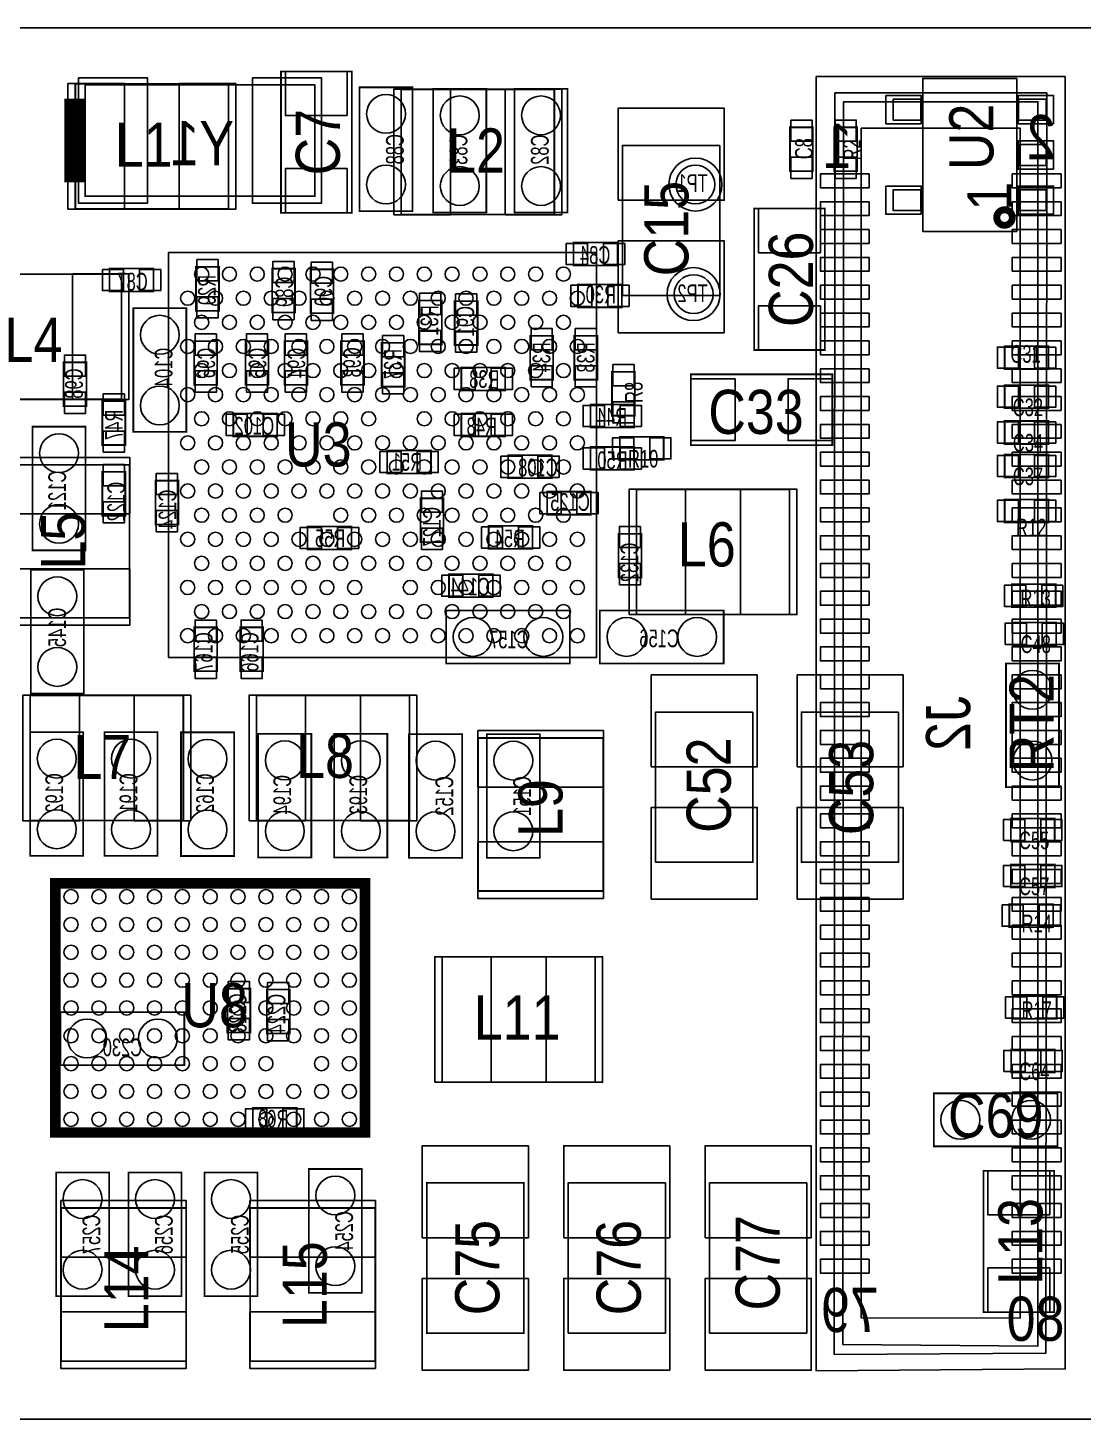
# Model space of a CAD drawing. Extents: x -1181 to 984, y -394 to 394.
# Drawn here: x -877 to -280, y -394 to 394 of the extents above; entities that cross this region are included whole.
import ezdxf
from ezdxf.enums import TextEntityAlignment as Align

# ---------------------------------------------------------------- set-up
doc = ezdxf.new("R2010")
doc.units = 0
for name, color, linetype in [('BG_OUTLINE', 1, 'CONTINUOUS'), ('PG_ASSEMBLY_BOTTOM', 2, 'CONTINUOUS'), ('PG_ASSEMBLY_TOP', 3, 'CONTINUOUS'), ('PIN_BOTTOM', 5, 'CONTINUOUS'), ('PIN_TOP', 4, 'CONTINUOUS'), ('RD_ASSEMBLY_BOTTOM', 6, 'CONTINUOUS'), ('RD_ASSEMBLY_TOP', 7, 'CONTINUOUS')]:
    doc.layers.add(name, color=color, linetype=linetype)

msp = doc.modelspace()

# ---------------------------------------------------------------- linework, layer by layer
at = {"layer": 'BG_OUTLINE'}
msp.add_lwpolyline([(984.25, -393.7), (984.25, 393.7), (-1181.1, 393.7), (-1181.1, -393.7)], close=True, dxfattribs=at)
at = {"layer": 'PG_ASSEMBLY_BOTTOM'}
for points in [[(-289.73, 366.14), (-289.8, -365.27), (-430.7, -366.27), (-430.67, 366.14)], [(-844.28, 361.42), (-714.28, 361.42), (-714.28, 298.42), (-844.28, 298.42)], [(-420.2, 356.85), (-420.4, -357.17), (-300.8, -356.37), (-300.2, 356.85)], [(-405.2, 336.85), (-405.2, -336.37), (-315.3, -336.57), (-315.2, 336.85)]]:
    msp.add_lwpolyline(points, close=True, dxfattribs=at)
at = {"layer": 'PG_ASSEMBLY_BOTTOM', "const_width": 11.8}
msp.add_lwpolyline([(-850.18, 306.32), (-850.18, 353.52)], dxfattribs=at)
at = {"layer": 'PG_ASSEMBLY_BOTTOM', "const_width": 1}
for points in [[(-659, 290), (-659, 360), (-689, 360), (-689, 290)], [(-647.3, 359.14), (-647.3, 289.14), (-617.3, 289.14), (-617.3, 359.14)], [(-601.3, 359.14), (-601.3, 289.14), (-571.3, 289.14), (-571.3, 359.14)], [(-567.91, 259.2), (-543.11, 259.2), (-543.11, 272.2), (-567.91, 272.2)], [(-830.4, 244.5), (-805.6, 244.5), (-805.6, 257.5), (-830.4, 257.5)], [(-768.5, 233.6), (-768.5, 258.4), (-781.5, 258.4), (-781.5, 233.6)], [(-738.5, 257.4), (-738.5, 232.6), (-725.5, 232.6), (-725.5, 257.4)], [(-716.8, 257.03), (-716.8, 232.23), (-703.8, 232.23), (-703.8, 257.03)], [(-540.6, 248.5), (-565.4, 248.5), (-565.4, 235.5), (-540.6, 235.5)], [(-655.5, 239.4), (-655.5, 214.6), (-642.5, 214.6), (-642.5, 239.4)], [(-635.2, 238.99), (-635.2, 214.19), (-622.2, 214.19), (-622.2, 238.99)], [(-817, 235), (-817, 165), (-787, 165), (-787, 235)], [(-769.5, 191.6), (-769.5, 216.4), (-782.5, 216.4), (-782.5, 191.6)], [(-740.5, 191.6), (-740.5, 216.4), (-753.5, 216.4), (-753.5, 191.6)], [(-718.5, 191.6), (-718.5, 216.4), (-731.5, 216.4), (-731.5, 191.6)], [(-699.5, 216.4), (-699.5, 191.6), (-686.5, 191.6), (-686.5, 216.4)], [(-676.5, 215.4), (-676.5, 190.6), (-663.5, 190.6), (-663.5, 215.4)], [(-579.5, 194.6), (-579.5, 219.4), (-592.5, 219.4), (-592.5, 194.6)], [(-554.5, 194.6), (-554.5, 219.4), (-567.5, 219.4), (-567.5, 194.6)], [(-843.5, 179.6), (-843.5, 204.4), (-856.5, 204.4), (-856.5, 179.6)], [(-631.4, 188.5), (-606.6, 188.5), (-606.6, 201.5), (-631.4, 201.5)], [(-821.5, 157.6), (-821.5, 182.4), (-834.5, 182.4), (-834.5, 157.6)], [(-760.4, 162.5), (-735.6, 162.5), (-735.6, 175.5), (-760.4, 175.5)], [(-631.4, 162.5), (-606.6, 162.5), (-606.6, 175.5), (-631.4, 175.5)], [(-533.6, 180.5), (-558.4, 180.5), (-558.4, 167.5), (-533.6, 167.5)], [(-874, 168), (-874, 98), (-844, 98), (-844, 168)], [(-673.4, 141.5), (-648.6, 141.5), (-648.6, 154.5), (-673.4, 154.5)], [(-604.97, 138.8), (-580.17, 138.8), (-580.17, 151.8), (-604.97, 151.8)], [(-533.6, 156.5), (-558.4, 156.5), (-558.4, 143.5), (-533.6, 143.5)], [(-821.5, 117.6), (-821.5, 142.4), (-834.5, 142.4), (-834.5, 117.6)], [(-804.5, 137.4), (-804.5, 112.6), (-791.5, 112.6), (-791.5, 137.4)], [(-641.5, 102.6), (-641.5, 127.4), (-654.5, 127.4), (-654.5, 102.6)], [(-558.09, 131.2), (-582.89, 131.2), (-582.89, 118.2), (-558.09, 118.2)], [(-693.6, 111.5), (-718.4, 111.5), (-718.4, 98.5), (-693.6, 98.5)], [(-615.95, 98.8), (-591.15, 98.8), (-591.15, 111.8), (-615.95, 111.8)], [(-542.5, 107.4), (-542.5, 82.6), (-529.5, 82.6), (-529.5, 107.4)], [(-845, 17), (-845, 87), (-875, 87), (-875, 17)], [(-638.4, 71.5), (-613.6, 71.5), (-613.6, 84.5), (-638.4, 84.5)], [(-640, 34), (-570, 34), (-570, 64), (-640, 64)], [(-553, 34), (-483, 34), (-483, 64), (-553, 64)], [(-782.5, 54.4), (-782.5, 29.6), (-769.5, 29.6), (-769.5, 54.4)], [(-756.5, 54.4), (-756.5, 29.6), (-743.5, 29.6), (-743.5, 54.4)], [(-875.3, -4.86), (-875.3, -74.86), (-845.3, -74.86), (-845.3, -4.86)], [(-833.3, -4.86), (-833.3, -74.86), (-803.3, -74.86), (-803.3, -4.86)], [(-790, -5), (-790, -75), (-760, -75), (-760, -5)], [(-746.3, -5.86), (-746.3, -75.86), (-716.3, -75.86), (-716.3, -5.86)], [(-703.3, -5.86), (-703.3, -75.86), (-673.3, -75.86), (-673.3, -5.86)], [(-631, -76), (-631, -6), (-661, -6), (-661, -76)], [(-587, -76), (-587, -6), (-617, -6), (-617, -76)], [(-750.8, -174.87), (-750.8, -150.07), (-763.8, -150.07), (-763.8, -174.87)], [(-741.5, -150.6), (-741.5, -175.4), (-728.5, -175.4), (-728.5, -150.6)], [(-858.14, -193.3), (-788.14, -193.3), (-788.14, -163.3), (-858.14, -163.3)], [(-724.6, -217.5), (-749.4, -217.5), (-749.4, -230.5), (-724.6, -230.5)], [(-687.7, -322.14), (-687.7, -252.14), (-717.7, -252.14), (-717.7, -322.14)], [(-830.7, -324.14), (-830.7, -254.14), (-860.7, -254.14), (-860.7, -324.14)], [(-789.7, -324.14), (-789.7, -254.14), (-819.7, -254.14), (-819.7, -324.14)], [(-746.7, -324.14), (-746.7, -254.14), (-776.7, -254.14), (-776.7, -324.14)]]:
    msp.add_lwpolyline(points, close=True, dxfattribs=at)
at = {"layer": 'PG_ASSEMBLY_BOTTOM'}
msp.add_lwpolyline([(-415.2, 351.85), (-415.5, -351.47), (-305.3, -352.47), (-305.2, 351.85), (-415.2, 351.85), (-415.2, 346.85)], dxfattribs=at)
for points in [[(-484, 305, 1), (-514, 305, 1)], [(-485, 243, 1), (-515, 243, 1)]]:
    msp.add_lwpolyline(points, format="xyb", close=True, dxfattribs=at)
at = {"layer": 'PG_ASSEMBLY_TOP'}
for points, const_width in [([(-849.8, 291.17), (-763.18, 291.17), (-763.18, 362.03), (-849.8, 362.03)], 1), ([(-693.42, 369.02), (-693.42, 289.02), (-733.42, 289.02), (-733.42, 369.02)], 1), ([(-665.44, 288.03), (-578.82, 288.03), (-578.82, 358.89), (-665.44, 358.89)], 1), ([(-432.5, 337.4), (-432.5, 312.6), (-445.5, 312.6), (-445.5, 337.4)], 1), ([(-407.5, 337.4), (-407.5, 312.6), (-420.5, 312.6), (-420.5, 337.4)], 1), ([(-425.78, 291.4), (-425.78, 211.4), (-465.78, 211.4), (-465.78, 291.4)], 1), ([(-823.68, 254.33), (-910.3, 254.33), (-910.3, 183.47), (-823.68, 183.47)], 1), ([(-299.21, 200.5), (-324.01, 200.5), (-324.01, 213.5), (-299.21, 213.5)], 1), ([(-546.2, 174.21), (-546.2, 199.01), (-533.2, 199.01), (-533.2, 174.21)], 1), ([(-501.52, 197.58), (-421.52, 197.58), (-421.52, 157.58), (-501.52, 157.58)], 1), ([(-299.21, 178.5), (-324.01, 178.5), (-324.01, 191.5), (-299.21, 191.5)], 1), ([(-324.01, 171.2), (-299.21, 171.2), (-299.21, 158.2), (-324.01, 158.2)], 1), ([(-541.75, 162.2), (-516.95, 162.2), (-516.95, 149.2), (-541.75, 149.2)], 1), ([(-324.01, 152.2), (-299.21, 152.2), (-299.21, 139.2), (-324.01, 139.2)], 1), ([(-819.11, 59.8), (-819.11, 146.42), (-889.97, 146.42), (-889.97, 59.8)], 1), ([(-532.36, 61.67), (-445.74, 61.67), (-445.74, 132.53), (-532.36, 132.53)], 1), ([(-299.21, 113.8), (-324.01, 113.8), (-324.01, 126.8), (-299.21, 126.8)], 1), ([(-295.19, 65.8), (-319.99, 65.8), (-319.99, 78.8), (-295.19, 78.8)], 1), ([(-319.65, 57.2), (-294.85, 57.2), (-294.85, 44.2), (-319.65, 44.2)], 1), ([(-323.3, -35.98), (-323.3, 34.02), (-293.3, 34.02), (-293.3, -35.98)], 1), ([(-788.69, 15.93), (-875.31, 15.93), (-875.31, -54.93), (-788.69, -54.93)], 1), ([(-747.31, -54.93), (-660.69, -54.93), (-660.69, 15.93), (-747.31, 15.93)], 1), ([(-551.07, -94.81), (-551.07, -8.19), (-621.93, -8.19), (-621.93, -94.81)], 1), ([(-320.53, -53.8), (-295.73, -53.8), (-295.73, -66.8), (-320.53, -66.8)], 1), ([(-320.51, -79.8), (-295.71, -79.8), (-295.71, -92.8), (-320.51, -92.8)], 1), ([(-685.9, -90.53), (-861.1, -90.53), (-861.1, -231.47), (-685.9, -231.47)], 6), ([(-296.57, -115.2), (-321.37, -115.2), (-321.37, -102.2), (-296.57, -102.2)], 1), ([(-642.31, -202.93), (-555.69, -202.93), (-555.69, -132.07), (-642.31, -132.07)], 1), ([(-294.59, -167.2), (-319.39, -167.2), (-319.39, -154.2), (-294.59, -154.2)], 1), ([(-320.4, -184.5), (-295.6, -184.5), (-295.6, -197.5), (-320.4, -197.5)], 1), ([(-294.1, -239.3), (-364.1, -239.3), (-364.1, -209.3), (-294.1, -209.3)], 1), ([(-651, -345), (-651, -260), (-596, -260), (-596, -345)], 1), ([(-296, -253.1), (-296, -333.1), (-336, -333.1), (-336, -253.1)], 1), ([(-857.93, -274.19), (-857.93, -360.81), (-787.07, -360.81), (-787.07, -274.19)], 1), ([(-750.93, -274.19), (-750.93, -360.81), (-680.07, -360.81), (-680.07, -274.19)], 1)]:
    msp.add_lwpolyline(points, close=True, dxfattribs=dict(at, const_width=const_width))
for points in [[(-317.2, 278.48), (-370.4, 278.48), (-370.4, 365.08), (-317.2, 365.08)], [(-371.4, 341.48), (-387.1, 341.48), (-387.1, 353.28), (-371.4, 353.28)], [(-300.5, 341.48), (-316.2, 341.48), (-316.2, 353.28), (-300.5, 353.28)], [(-485.22, 327.14), (-485.22, 242.14), (-540.22, 242.14), (-540.22, 327.14)], [(-300.5, 315.88), (-316.2, 315.88), (-316.2, 327.68), (-300.5, 327.68)], [(-371.4, 290.28), (-387.1, 290.28), (-387.1, 302.08), (-371.4, 302.08)], [(-300.5, 290.28), (-316.2, 290.28), (-316.2, 302.08), (-300.5, 302.08)], [(-797.06, 37.43), (-554.94, 37.43), (-554.94, 266.57), (-797.06, 266.57)], [(-466.5, 6.5), (-466.5, -78.5), (-521.5, -78.5), (-521.5, 6.5)], [(-384, 6.5), (-384, -78.5), (-439, -78.5), (-439, 6.5)], [(-571, -345), (-571, -260), (-516, -260), (-516, -345)], [(-436, -260), (-436, -345), (-491, -345), (-491, -260)]]:
    msp.add_lwpolyline(points, close=True, dxfattribs=at)
at = {"layer": 'PG_ASSEMBLY_TOP', "const_width": 3.9}
msp.add_lwpolyline([(-319.71, 286.35, 1), (-328.519921, 286.343858, 1)], format="xyb", close=True, dxfattribs=at)
at = {"layer": 'PIN_BOTTOM'}
for points in [[(-847.98, 365.42), (-847.98, 294.42), (-808.98, 294.42), (-808.98, 365.42)], [(-749.58, 365.42), (-749.58, 294.42), (-710.58, 294.42), (-710.58, 365.42)], [(-400.7, 311.025), (-428.26, 311.025), (-428.26, 303.155), (-400.7, 303.155)], [(-292.14, 311.025), (-319.7, 311.025), (-319.7, 303.155), (-292.14, 303.155)], [(-400.7, 295.275), (-428.26, 295.275), (-428.26, 287.405), (-400.7, 287.405)], [(-292.14, 295.275), (-319.7, 295.275), (-319.7, 287.405), (-292.14, 287.405)], [(-400.7, 279.525), (-428.26, 279.525), (-428.26, 271.655), (-400.7, 271.655)], [(-292.14, 279.525), (-319.7, 279.525), (-319.7, 271.655), (-292.14, 271.655)], [(-572.02, 271.7), (-572.02, 259.7), (-560.02, 259.7), (-560.02, 271.7)], [(-551, 271.7), (-551, 259.7), (-539, 259.7), (-539, 271.7)], [(-781, 250.51), (-769, 250.51), (-769, 262.51), (-781, 262.51)], [(-726, 261.51), (-738, 261.51), (-738, 249.51), (-726, 249.51)], [(-704.3, 261.14), (-716.3, 261.14), (-716.3, 249.14), (-704.3, 249.14)], [(-400.7, 263.775), (-428.26, 263.775), (-428.26, 255.905), (-400.7, 255.905)], [(-292.14, 263.775), (-319.7, 263.775), (-319.7, 255.905), (-292.14, 255.905)], [(-834.51, 257), (-834.51, 245), (-822.51, 245), (-822.51, 257)], [(-813.49, 257), (-813.49, 245), (-801.49, 245), (-801.49, 257)], [(-557.51, 236), (-557.51, 248), (-569.51, 248), (-569.51, 236)], [(-536.49, 236), (-536.49, 248), (-548.49, 248), (-548.49, 236)], [(-400.7, 248.025), (-428.26, 248.025), (-428.26, 240.155), (-400.7, 240.155)], [(-292.14, 248.025), (-319.7, 248.025), (-319.7, 240.155), (-292.14, 240.155)], [(-781, 229.49), (-769, 229.49), (-769, 241.49), (-781, 241.49)], [(-726, 240.49), (-738, 240.49), (-738, 228.49), (-726, 228.49)], [(-704.3, 240.12), (-716.3, 240.12), (-716.3, 228.12), (-704.3, 228.12)], [(-643, 243.51), (-655, 243.51), (-655, 231.51), (-643, 231.51)], [(-622.7, 243.1), (-634.7, 243.1), (-634.7, 231.1), (-622.7, 231.1)], [(-400.7, 232.285), (-428.26, 232.285), (-428.26, 224.415), (-400.7, 224.415)], [(-292.14, 232.285), (-319.7, 232.285), (-319.7, 224.415), (-292.14, 224.415)], [(-782, 208.51), (-770, 208.51), (-770, 220.51), (-782, 220.51)], [(-753, 208.51), (-741, 208.51), (-741, 220.51), (-753, 220.51)], [(-731, 208.51), (-719, 208.51), (-719, 220.51), (-731, 220.51)], [(-687, 220.51), (-699, 220.51), (-699, 208.51), (-687, 208.51)], [(-643, 222.49), (-655, 222.49), (-655, 210.49), (-643, 210.49)], [(-622.7, 222.08), (-634.7, 222.08), (-634.7, 210.08), (-622.7, 210.08)], [(-592, 211.51), (-580, 211.51), (-580, 223.51), (-592, 223.51)], [(-567, 211.51), (-555, 211.51), (-555, 223.51), (-567, 223.51)], [(-664, 219.51), (-676, 219.51), (-676, 207.51), (-664, 207.51)], [(-400.7, 216.535), (-428.26, 216.535), (-428.26, 208.665), (-400.7, 208.665)], [(-292.14, 216.535), (-319.7, 216.535), (-319.7, 208.665), (-292.14, 208.665)], [(-856, 196.51), (-844, 196.51), (-844, 208.51), (-856, 208.51)], [(-782, 187.49), (-770, 187.49), (-770, 199.49), (-782, 199.49)], [(-753, 187.49), (-741, 187.49), (-741, 199.49), (-753, 199.49)], [(-731, 187.49), (-719, 187.49), (-719, 199.49), (-731, 199.49)], [(-687, 199.49), (-699, 199.49), (-699, 187.49), (-687, 187.49)], [(-664, 198.49), (-676, 198.49), (-676, 186.49), (-664, 186.49)], [(-635.51, 201), (-635.51, 189), (-623.51, 189), (-623.51, 201)], [(-614.49, 201), (-614.49, 189), (-602.49, 189), (-602.49, 201)], [(-592, 190.49), (-580, 190.49), (-580, 202.49), (-592, 202.49)], [(-567, 190.49), (-555, 190.49), (-555, 202.49), (-567, 202.49)], [(-400.7, 200.785), (-428.26, 200.785), (-428.26, 192.915), (-400.7, 192.915)], [(-292.14, 200.785), (-319.7, 200.785), (-319.7, 192.915), (-292.14, 192.915)], [(-856, 175.49), (-844, 175.49), (-844, 187.49), (-856, 187.49)], [(-834, 174.51), (-822, 174.51), (-822, 186.51), (-834, 186.51)], [(-400.7, 185.035), (-428.26, 185.035), (-428.26, 177.165), (-400.7, 177.165)], [(-292.14, 185.035), (-319.7, 185.035), (-319.7, 177.165), (-292.14, 177.165)], [(-764.51, 175), (-764.51, 163), (-752.51, 163), (-752.51, 175)], [(-743.49, 175), (-743.49, 163), (-731.49, 163), (-731.49, 175)], [(-635.51, 175), (-635.51, 163), (-623.51, 163), (-623.51, 175)], [(-614.49, 175), (-614.49, 163), (-602.49, 163), (-602.49, 175)], [(-550.51, 168), (-550.51, 180), (-562.51, 180), (-562.51, 168)], [(-529.49, 168), (-529.49, 180), (-541.49, 180), (-541.49, 168)], [(-834, 153.49), (-822, 153.49), (-822, 165.49), (-834, 165.49)], [(-400.7, 169.285), (-428.26, 169.285), (-428.26, 161.415), (-400.7, 161.415)], [(-292.14, 169.285), (-319.7, 169.285), (-319.7, 161.415), (-292.14, 161.415)], [(-677.51, 154), (-677.51, 142), (-665.51, 142), (-665.51, 154)], [(-656.49, 154), (-656.49, 142), (-644.49, 142), (-644.49, 154)], [(-609.08, 151.3), (-609.08, 139.3), (-597.08, 139.3), (-597.08, 151.3)], [(-588.06, 151.3), (-588.06, 139.3), (-576.06, 139.3), (-576.06, 151.3)], [(-550.51, 144), (-550.51, 156), (-562.51, 156), (-562.51, 144)], [(-529.49, 144), (-529.49, 156), (-541.49, 156), (-541.49, 144)], [(-400.7, 153.545), (-428.26, 153.545), (-428.26, 145.675), (-400.7, 145.675)], [(-292.14, 153.545), (-319.7, 153.545), (-319.7, 145.675), (-292.14, 145.675)], [(-834, 134.51), (-822, 134.51), (-822, 146.51), (-834, 146.51)], [(-792, 141.51), (-804, 141.51), (-804, 129.51), (-792, 129.51)], [(-400.7, 137.795), (-428.26, 137.795), (-428.26, 129.925), (-400.7, 129.925)], [(-292.14, 137.795), (-319.7, 137.795), (-319.7, 129.925), (-292.14, 129.925)], [(-654, 119.51), (-642, 119.51), (-642, 131.51), (-654, 131.51)], [(-575, 118.7), (-575, 130.7), (-587, 130.7), (-587, 118.7)], [(-553.98, 118.7), (-553.98, 130.7), (-565.98, 130.7), (-565.98, 118.7)], [(-834, 113.49), (-822, 113.49), (-822, 125.49), (-834, 125.49)], [(-792, 120.49), (-804, 120.49), (-804, 108.49), (-792, 108.49)], [(-400.7, 122.045), (-428.26, 122.045), (-428.26, 114.175), (-400.7, 114.175)], [(-292.14, 122.045), (-319.7, 122.045), (-319.7, 114.175), (-292.14, 114.175)], [(-710.51, 99), (-710.51, 111), (-722.51, 111), (-722.51, 99)], [(-689.49, 99), (-689.49, 111), (-701.49, 111), (-701.49, 99)], [(-654, 98.49), (-642, 98.49), (-642, 110.49), (-654, 110.49)], [(-620.06, 111.3), (-620.06, 99.3), (-608.06, 99.3), (-608.06, 111.3)], [(-599.04, 111.3), (-599.04, 99.3), (-587.04, 99.3), (-587.04, 111.3)], [(-530, 111.51), (-542, 111.51), (-542, 99.51), (-530, 99.51)], [(-400.7, 106.295), (-428.26, 106.295), (-428.26, 98.425), (-400.7, 98.425)], [(-292.14, 106.295), (-319.7, 106.295), (-319.7, 98.425), (-292.14, 98.425)], [(-530, 90.49), (-542, 90.49), (-542, 78.49), (-530, 78.49)], [(-400.7, 90.545), (-428.26, 90.545), (-428.26, 82.675), (-400.7, 82.675)], [(-292.14, 90.545), (-319.7, 90.545), (-319.7, 82.675), (-292.14, 82.675)], [(-642.51, 84), (-642.51, 72), (-630.51, 72), (-630.51, 84)], [(-621.49, 84), (-621.49, 72), (-609.49, 72), (-609.49, 84)], [(-400.7, 74.805), (-428.26, 74.805), (-428.26, 66.935), (-400.7, 66.935)], [(-292.14, 74.805), (-319.7, 74.805), (-319.7, 66.935), (-292.14, 66.935)], [(-770, 58.51), (-782, 58.51), (-782, 46.51), (-770, 46.51)], [(-744, 58.51), (-756, 58.51), (-756, 46.51), (-744, 46.51)], [(-400.7, 59.055), (-428.26, 59.055), (-428.26, 51.185), (-400.7, 51.185)], [(-292.14, 59.055), (-319.7, 59.055), (-319.7, 51.185), (-292.14, 51.185)], [(-400.7, 43.305), (-428.26, 43.305), (-428.26, 35.435), (-400.7, 35.435)], [(-292.14, 43.305), (-319.7, 43.305), (-319.7, 35.435), (-292.14, 35.435)], [(-770, 37.49), (-782, 37.49), (-782, 25.49), (-770, 25.49)], [(-744, 37.49), (-756, 37.49), (-756, 25.49), (-744, 25.49)], [(-400.7, 27.555), (-428.26, 27.555), (-428.26, 19.685), (-400.7, 19.685)], [(-292.14, 27.555), (-319.7, 27.555), (-319.7, 19.685), (-292.14, 19.685)], [(-400.7, 11.805), (-428.26, 11.805), (-428.26, 3.935), (-400.7, 3.935)], [(-292.14, 11.805), (-319.7, 11.805), (-319.7, 3.935), (-292.14, 3.935)], [(-400.7, -3.935), (-428.26, -3.935), (-428.26, -11.805), (-400.7, -11.805)], [(-292.14, -3.935), (-319.7, -3.935), (-319.7, -11.805), (-292.14, -11.805)], [(-400.7, -19.685), (-428.26, -19.685), (-428.26, -27.555), (-400.7, -27.555)], [(-292.14, -19.685), (-319.7, -19.685), (-319.7, -27.555), (-292.14, -27.555)], [(-400.7, -35.435), (-428.26, -35.435), (-428.26, -43.305), (-400.7, -43.305)], [(-292.14, -35.435), (-319.7, -35.435), (-319.7, -43.305), (-292.14, -43.305)], [(-400.7, -51.185), (-428.26, -51.185), (-428.26, -59.055), (-400.7, -59.055)], [(-292.14, -51.185), (-319.7, -51.185), (-319.7, -59.055), (-292.14, -59.055)], [(-400.7, -66.935), (-428.26, -66.935), (-428.26, -74.805), (-400.7, -74.805)], [(-292.14, -66.935), (-319.7, -66.935), (-319.7, -74.805), (-292.14, -74.805)], [(-400.7, -82.675), (-428.26, -82.675), (-428.26, -90.545), (-400.7, -90.545)], [(-292.14, -82.675), (-319.7, -82.675), (-319.7, -90.545), (-292.14, -90.545)], [(-400.7, -98.425), (-428.26, -98.425), (-428.26, -106.295), (-400.7, -106.295)], [(-292.14, -98.425), (-319.7, -98.425), (-319.7, -106.295), (-292.14, -106.295)], [(-400.7, -114.175), (-428.26, -114.175), (-428.26, -122.045), (-400.7, -122.045)], [(-292.14, -114.175), (-319.7, -114.175), (-319.7, -122.045), (-292.14, -122.045)], [(-400.7, -129.925), (-428.26, -129.925), (-428.26, -137.795), (-400.7, -137.795)], [(-292.14, -129.925), (-319.7, -129.925), (-319.7, -137.795), (-292.14, -137.795)], [(-763.3, -157.96), (-751.3, -157.96), (-751.3, -145.96), (-763.3, -145.96)], [(-729, -146.49), (-741, -146.49), (-741, -158.49), (-729, -158.49)], [(-400.7, -145.675), (-428.26, -145.675), (-428.26, -153.545), (-400.7, -153.545)], [(-292.14, -145.675), (-319.7, -145.675), (-319.7, -153.545), (-292.14, -153.545)], [(-400.7, -161.415), (-428.26, -161.415), (-428.26, -169.285), (-400.7, -169.285)], [(-292.14, -161.415), (-319.7, -161.415), (-319.7, -169.285), (-292.14, -169.285)], [(-763.3, -178.98), (-751.3, -178.98), (-751.3, -166.98), (-763.3, -166.98)], [(-729, -167.51), (-741, -167.51), (-741, -179.51), (-729, -179.51)], [(-400.7, -177.165), (-428.26, -177.165), (-428.26, -185.035), (-400.7, -185.035)], [(-292.14, -177.165), (-319.7, -177.165), (-319.7, -185.035), (-292.14, -185.035)], [(-400.7, -192.915), (-428.26, -192.915), (-428.26, -200.785), (-400.7, -200.785)], [(-292.14, -192.915), (-319.7, -192.915), (-319.7, -200.785), (-292.14, -200.785)], [(-400.7, -208.665), (-428.26, -208.665), (-428.26, -216.535), (-400.7, -216.535)], [(-292.14, -208.665), (-319.7, -208.665), (-319.7, -216.535), (-292.14, -216.535)], [(-741.51, -230), (-741.51, -218), (-753.51, -218), (-753.51, -230)], [(-720.49, -230), (-720.49, -218), (-732.49, -218), (-732.49, -230)], [(-400.7, -224.415), (-428.26, -224.415), (-428.26, -232.285), (-400.7, -232.285)], [(-292.14, -224.415), (-319.7, -224.415), (-319.7, -232.285), (-292.14, -232.285)], [(-400.7, -240.155), (-428.26, -240.155), (-428.26, -248.025), (-400.7, -248.025)], [(-292.14, -240.155), (-319.7, -240.155), (-319.7, -248.025), (-292.14, -248.025)], [(-400.7, -255.905), (-428.26, -255.905), (-428.26, -263.775), (-400.7, -263.775)], [(-292.14, -255.905), (-319.7, -255.905), (-319.7, -263.775), (-292.14, -263.775)], [(-400.7, -271.655), (-428.26, -271.655), (-428.26, -279.525), (-400.7, -279.525)], [(-292.14, -271.655), (-319.7, -271.655), (-319.7, -279.525), (-292.14, -279.525)], [(-400.7, -287.405), (-428.26, -287.405), (-428.26, -295.275), (-400.7, -295.275)], [(-292.14, -287.405), (-319.7, -287.405), (-319.7, -295.275), (-292.14, -295.275)], [(-400.7, -303.155), (-428.26, -303.155), (-428.26, -311.025), (-400.7, -311.025)], [(-292.14, -303.155), (-319.7, -303.155), (-319.7, -311.025), (-292.14, -311.025)]]:
    msp.add_lwpolyline(points, close=True, dxfattribs=at)
for centre in [(-674, 345), (-632.3, 344.14), (-586.3, 344.14), (-674, 305), (-632.3, 304.14), (-586.3, 304.14), (-499, 305), (-500, 243), (-802, 220), (-802, 180), (-859, 153), (-859, 113), (-860, 72), (-625, 49), (-585, 49), (-538, 49), (-498, 49), (-860, 32), (-860.3, -19.86), (-818.3, -19.86), (-775, -20), (-731.3, -20.86), (-688.3, -20.86), (-646, -21), (-602, -21), (-860.3, -59.86), (-818.3, -59.86), (-775, -60), (-731.3, -60.86), (-688.3, -60.86), (-646, -61), (-602, -61), (-843.14, -178.3), (-803.14, -178.3), (-845.7, -269.14), (-804.7, -269.14), (-761.7, -269.14), (-702.7, -267.14), (-845.7, -309.14), (-804.7, -309.14), (-761.7, -309.14), (-702.7, -307.14)]:
    msp.add_circle(centre, 11, dxfattribs=at)
at = {"layer": 'PIN_TOP'}
for points in [[(-695.92, 344.02), (-730.92, 344.02), (-730.92, 369.02), (-695.92, 369.02)], [(-853.99, 291.1), (-853.99, 362.1), (-821.99, 362.1), (-821.99, 291.1)], [(-790.99, 291.1), (-790.99, 362.1), (-758.99, 362.1), (-758.99, 291.1)], [(-669.63, 287.96), (-669.63, 358.96), (-637.63, 358.96), (-637.63, 287.96)], [(-606.63, 287.96), (-606.63, 358.96), (-574.63, 358.96), (-574.63, 287.96)], [(-371.2, 339.38), (-391.2, 339.38), (-391.2, 355.38), (-371.2, 355.38)], [(-296.4, 339.38), (-316.4, 339.38), (-316.4, 355.38), (-296.4, 355.38)], [(-542.72, 296.14), (-542.72, 348.14), (-482.72, 348.14), (-482.72, 296.14)], [(-445, 341.51), (-433, 341.51), (-433, 329.51), (-445, 329.51)], [(-420, 341.51), (-408, 341.51), (-408, 329.51), (-420, 329.51)], [(-296.4, 313.78), (-316.4, 313.78), (-316.4, 329.78), (-296.4, 329.78)], [(-445, 320.49), (-433, 320.49), (-433, 308.49), (-445, 308.49)], [(-420, 320.49), (-408, 320.49), (-408, 308.49), (-420, 308.49)], [(-695.92, 289.02), (-730.92, 289.02), (-730.92, 314.02), (-695.92, 314.02)], [(-371.2, 288.18), (-391.2, 288.18), (-391.2, 304.18), (-371.2, 304.18)], [(-296.4, 288.18), (-316.4, 288.18), (-316.4, 304.18), (-296.4, 304.18)], [(-428.28, 266.4), (-463.28, 266.4), (-463.28, 291.4), (-428.28, 291.4)], [(-542.72, 221.14), (-542.72, 273.14), (-482.72, 273.14), (-482.72, 221.14)], [(-819.49, 254.4), (-819.49, 183.4), (-851.49, 183.4), (-851.49, 254.4)], [(-428.28, 211.4), (-463.28, 211.4), (-463.28, 236.4), (-428.28, 236.4)], [(-316.12, 213), (-316.12, 201), (-328.12, 201), (-328.12, 213)], [(-295.1, 213), (-295.1, 201), (-307.1, 201), (-307.1, 213)], [(-533.7, 191.12), (-545.7, 191.12), (-545.7, 203.12), (-533.7, 203.12)], [(-476.52, 195.08), (-476.52, 160.08), (-501.52, 160.08), (-501.52, 195.08)], [(-421.52, 195.08), (-421.52, 160.08), (-446.52, 160.08), (-446.52, 195.08)], [(-316.12, 191), (-316.12, 179), (-328.12, 179), (-328.12, 191)], [(-295.1, 191), (-295.1, 179), (-307.1, 179), (-307.1, 191)], [(-533.7, 170.1), (-545.7, 170.1), (-545.7, 182.1), (-533.7, 182.1)], [(-328.12, 158.7), (-328.12, 170.7), (-316.12, 170.7), (-316.12, 158.7)], [(-307.1, 158.7), (-307.1, 170.7), (-295.1, 170.7), (-295.1, 158.7)], [(-545.86, 149.7), (-545.86, 161.7), (-533.86, 161.7), (-533.86, 149.7)], [(-524.84, 149.7), (-524.84, 161.7), (-512.84, 161.7), (-512.84, 149.7)], [(-819.04, 118.61), (-890.04, 118.61), (-890.04, 150.61), (-819.04, 150.61)], [(-328.12, 139.7), (-328.12, 151.7), (-316.12, 151.7), (-316.12, 139.7)], [(-307.1, 139.7), (-307.1, 151.7), (-295.1, 151.7), (-295.1, 139.7)], [(-536.55, 61.6), (-536.55, 132.6), (-504.55, 132.6), (-504.55, 61.6)], [(-473.55, 61.6), (-473.55, 132.6), (-441.55, 132.6), (-441.55, 61.6)], [(-316.12, 126.3), (-316.12, 114.3), (-328.12, 114.3), (-328.12, 126.3)], [(-295.1, 126.3), (-295.1, 114.3), (-307.1, 114.3), (-307.1, 126.3)], [(-819.04, 55.61), (-890.04, 55.61), (-890.04, 87.61), (-819.04, 87.61)], [(-312.1, 78.3), (-312.1, 66.3), (-324.1, 66.3), (-324.1, 78.3)], [(-291.08, 78.3), (-291.08, 66.3), (-303.08, 66.3), (-303.08, 78.3)], [(-323.76, 44.7), (-323.76, 56.7), (-311.76, 56.7), (-311.76, 44.7)], [(-302.74, 44.7), (-302.74, 56.7), (-290.74, 56.7), (-290.74, 44.7)], [(-524, -24.5), (-524, 27.5), (-464, 27.5), (-464, -24.5)], [(-441.5, -24.5), (-441.5, 27.5), (-381.5, 27.5), (-381.5, -24.5)], [(-847.5, 16), (-847.5, -55), (-879.5, -55), (-879.5, 16)], [(-784.5, 16), (-784.5, -55), (-816.5, -55), (-816.5, 16)], [(-751.5, -55), (-751.5, 16), (-719.5, 16), (-719.5, -55)], [(-688.5, -55), (-688.5, 16), (-656.5, 16), (-656.5, -55)], [(-551, -36), (-622, -36), (-622, -4), (-551, -4)], [(-524, -99.5), (-524, -47.5), (-464, -47.5), (-464, -99.5)], [(-441.5, -99.5), (-441.5, -47.5), (-381.5, -47.5), (-381.5, -99.5)], [(-324.64, -66.3), (-324.64, -54.3), (-312.64, -54.3), (-312.64, -66.3)], [(-303.62, -66.3), (-303.62, -54.3), (-291.62, -54.3), (-291.62, -66.3)], [(-551, -99), (-622, -99), (-622, -67), (-551, -67)], [(-324.62, -92.3), (-324.62, -80.3), (-312.62, -80.3), (-312.62, -92.3)], [(-303.6, -92.3), (-303.6, -80.3), (-291.6, -80.3), (-291.6, -92.3)], [(-313.48, -102.7), (-313.48, -114.7), (-325.48, -114.7), (-325.48, -102.7)], [(-292.46, -102.7), (-292.46, -114.7), (-304.46, -114.7), (-304.46, -102.7)], [(-646.5, -203), (-646.5, -132), (-614.5, -132), (-614.5, -203)], [(-583.5, -203), (-583.5, -132), (-551.5, -132), (-551.5, -203)], [(-311.5, -154.7), (-311.5, -166.7), (-323.5, -166.7), (-323.5, -154.7)], [(-290.48, -154.7), (-290.48, -166.7), (-302.48, -166.7), (-302.48, -154.7)], [(-324.51, -197), (-324.51, -185), (-312.51, -185), (-312.51, -197)], [(-303.49, -197), (-303.49, -185), (-291.49, -185), (-291.49, -197)], [(-593.5, -239), (-593.5, -291), (-653.5, -291), (-653.5, -239)], [(-513.5, -239), (-513.5, -291), (-573.5, -291), (-573.5, -239)], [(-493.5, -291), (-493.5, -239), (-433.5, -239), (-433.5, -291)], [(-298.5, -278.1), (-333.5, -278.1), (-333.5, -253.1), (-298.5, -253.1)], [(-858, -270), (-787, -270), (-787, -302), (-858, -302)], [(-751, -270), (-680, -270), (-680, -302), (-751, -302)], [(-593.5, -314), (-593.5, -366), (-653.5, -366), (-653.5, -314)], [(-513.5, -314), (-513.5, -366), (-573.5, -366), (-573.5, -314)], [(-493.5, -366), (-493.5, -314), (-433.5, -314), (-433.5, -366)], [(-298.5, -333.1), (-333.5, -333.1), (-333.5, -308.1), (-298.5, -308.1)], [(-858, -333), (-787, -333), (-787, -365), (-858, -365)], [(-751, -333), (-680, -333), (-680, -365), (-751, -365)]]:
    msp.add_lwpolyline(points, close=True, dxfattribs=at)
for centre, radius in [((-778.36, 254.31), 4), ((-762.61, 254.31), 4), ((-746.87, 254.31), 4), ((-731.12, 254.31), 4), ((-715.37, 254.31), 4), ((-699.62, 254.31), 4), ((-683.87, 254.31), 4), ((-668.13, 254.31), 4), ((-652.38, 254.31), 4), ((-636.63, 254.31), 4), ((-620.88, 254.31), 4), ((-605.13, 254.31), 4), ((-589.39, 254.31), 4), ((-573.64, 254.31), 4), ((-786.24, 240.67), 4), ((-770.49, 240.67), 4), ((-754.74, 240.67), 4), ((-738.99, 240.67), 4), ((-723.24, 240.67), 4), ((-707.5, 240.67), 4), ((-691.75, 240.67), 4), ((-676, 240.67), 4), ((-660.25, 240.67), 4), ((-644.5, 240.67), 4), ((-628.76, 240.67), 4), ((-613.01, 240.67), 4), ((-597.26, 240.67), 4), ((-581.51, 240.67), 4), ((-565.76, 240.67), 4), ((-778.36, 227.03), 4), ((-762.61, 227.03), 4), ((-746.87, 227.03), 4), ((-731.12, 227.03), 4), ((-715.37, 227.03), 4), ((-699.62, 227.03), 4), ((-683.87, 227.03), 4), ((-668.13, 227.03), 4), ((-652.38, 227.03), 4), ((-636.63, 227.03), 4), ((-620.88, 227.03), 4), ((-605.13, 227.03), 4), ((-589.39, 227.03), 4), ((-573.64, 227.03), 4), ((-786.24, 213.39), 4), ((-770.49, 213.39), 4), ((-754.74, 213.39), 4), ((-738.99, 213.39), 4), ((-723.24, 213.39), 4), ((-707.5, 213.39), 4), ((-691.75, 213.39), 4), ((-676, 213.39), 4), ((-660.25, 213.39), 4), ((-644.5, 213.39), 4), ((-628.76, 213.39), 4), ((-613.01, 213.39), 4), ((-597.26, 213.39), 4), ((-581.51, 213.39), 4), ((-565.76, 213.39), 4), ((-778.36, 199.74), 4), ((-762.61, 199.74), 4), ((-746.87, 199.74), 4), ((-731.12, 199.74), 4), ((-715.37, 199.74), 4), ((-699.62, 199.74), 4), ((-683.87, 199.74), 4), ((-668.13, 199.74), 4), ((-652.38, 199.74), 4), ((-636.63, 199.74), 4), ((-620.88, 199.74), 4), ((-605.13, 199.74), 4), ((-589.39, 199.74), 4), ((-573.64, 199.74), 4), ((-786.24, 186.1), 4), ((-770.49, 186.1), 4), ((-754.74, 186.1), 4), ((-738.99, 186.1), 4), ((-723.24, 186.1), 4), ((-707.5, 186.1), 4), ((-691.75, 186.1), 4), ((-676, 186.1), 4), ((-660.25, 186.1), 4), ((-644.5, 186.1), 4), ((-628.76, 186.1), 4), ((-613.01, 186.1), 4), ((-597.26, 186.1), 4), ((-581.51, 186.1), 4), ((-565.76, 186.1), 4), ((-778.36, 172.46), 4), ((-762.61, 172.46), 4), ((-746.87, 172.46), 4), ((-731.12, 172.46), 4), ((-715.37, 172.46), 4), ((-699.62, 172.46), 4), ((-683.87, 172.46), 4), ((-652.38, 172.46), 4), ((-636.63, 172.46), 4), ((-620.88, 172.46), 4), ((-605.13, 172.46), 4), ((-589.39, 172.46), 4), ((-573.64, 172.46), 4), ((-786.24, 158.82), 4), ((-770.49, 158.82), 4), ((-754.74, 158.82), 4), ((-738.99, 158.82), 4), ((-723.24, 158.82), 4), ((-707.5, 158.82), 4), ((-691.75, 158.82), 4), ((-676, 158.82), 4), ((-660.25, 158.82), 4), ((-644.5, 158.82), 4), ((-628.76, 158.82), 4), ((-613.01, 158.82), 4), ((-597.26, 158.82), 4), ((-581.51, 158.82), 4), ((-565.76, 158.82), 4), ((-778.36, 145.18), 4), ((-762.61, 145.18), 4), ((-746.87, 145.18), 4), ((-731.12, 145.18), 4), ((-715.37, 145.18), 4), ((-699.62, 145.18), 4), ((-683.87, 145.18), 4), ((-668.13, 145.18), 4), ((-652.38, 145.18), 4), ((-636.63, 145.18), 4), ((-620.88, 145.18), 4), ((-605.13, 145.18), 4), ((-589.39, 145.18), 4), ((-573.64, 145.18), 4), ((-786.24, 131.54), 4), ((-770.49, 131.54), 4), ((-754.74, 131.54), 4), ((-738.99, 131.54), 4), ((-723.24, 131.54), 4), ((-707.5, 131.54), 4), ((-691.75, 131.54), 4), ((-676, 131.54), 4), ((-660.25, 131.54), 4), ((-644.5, 131.54), 4), ((-628.76, 131.54), 4), ((-613.01, 131.54), 4), ((-597.26, 131.54), 4), ((-581.51, 131.54), 4), ((-565.76, 131.54), 4), ((-778.36, 117.89), 4), ((-762.61, 117.89), 4), ((-746.87, 117.89), 4), ((-731.12, 117.89), 4), ((-699.62, 117.89), 4), ((-683.87, 117.89), 4), ((-668.13, 117.89), 4), ((-652.38, 117.89), 4), ((-636.63, 117.89), 4), ((-620.88, 117.89), 4), ((-605.13, 117.89), 4), ((-589.39, 117.89), 4), ((-573.64, 117.89), 4), ((-786.24, 104.25), 4), ((-770.49, 104.25), 4), ((-754.74, 104.25), 4), ((-738.99, 104.25), 4), ((-723.24, 104.25), 4), ((-707.5, 104.25), 4), ((-691.75, 104.25), 4), ((-676, 104.25), 4), ((-660.25, 104.25), 4), ((-644.5, 104.25), 4), ((-628.76, 104.25), 4), ((-613.01, 104.25), 4), ((-597.26, 104.25), 4), ((-581.51, 104.25), 4), ((-565.76, 104.25), 4), ((-778.36, 90.61), 4), ((-762.61, 90.61), 4), ((-746.87, 90.61), 4), ((-731.12, 90.61), 4), ((-715.37, 90.61), 4), ((-699.62, 90.61), 4), ((-683.87, 90.61), 4), ((-668.13, 90.61), 4), ((-652.38, 90.61), 4), ((-636.63, 90.61), 4), ((-620.88, 90.61), 4), ((-605.13, 90.61), 4), ((-589.39, 90.61), 4), ((-573.64, 90.61), 4), ((-786.24, 76.97), 4), ((-770.49, 76.97), 4), ((-754.74, 76.97), 4), ((-738.99, 76.97), 4), ((-723.24, 76.97), 4), ((-707.5, 76.97), 4), ((-691.75, 76.97), 4), ((-660.25, 76.97), 4), ((-644.5, 76.97), 4), ((-628.76, 76.97), 4), ((-613.01, 76.97), 4), ((-597.26, 76.97), 4), ((-581.51, 76.97), 4), ((-565.76, 76.97), 4), ((-778.36, 63.33), 4), ((-762.61, 63.33), 4), ((-746.87, 63.33), 4), ((-731.12, 63.33), 4), ((-715.37, 63.33), 4), ((-699.62, 63.33), 4), ((-683.87, 63.33), 4), ((-668.13, 63.33), 4), ((-652.38, 63.33), 4), ((-636.63, 63.33), 4), ((-620.88, 63.33), 4), ((-605.13, 63.33), 4), ((-589.39, 63.33), 4), ((-573.64, 63.33), 4), ((-786.24, 49.69), 4), ((-770.49, 49.69), 4), ((-754.74, 49.69), 4), ((-738.99, 49.69), 4), ((-723.24, 49.69), 4), ((-707.5, 49.69), 4), ((-691.75, 49.69), 4), ((-676, 49.69), 4), ((-660.25, 49.69), 4), ((-644.5, 49.69), 4), ((-628.76, 49.69), 4), ((-613.01, 49.69), 4), ((-597.26, 49.69), 4), ((-581.51, 49.69), 4), ((-565.76, 49.69), 4), ((-308.3, 19.02), 11), ((-308.3, -20.98), 11), ((-852.24, -98.01), 4), ((-836.49, -98.01), 4), ((-820.74, -98.01), 4), ((-805, -98.01), 4), ((-789.25, -98.01), 4), ((-773.5, -98.01), 4), ((-757.75, -98.01), 4), ((-742, -98.01), 4), ((-726.26, -98.01), 4), ((-710.51, -98.01), 4), ((-694.76, -98.01), 4), ((-852.24, -113.76), 4), ((-836.49, -113.76), 4), ((-820.74, -113.76), 4), ((-805, -113.76), 4), ((-789.25, -113.76), 4), ((-773.5, -113.76), 4), ((-757.75, -113.76), 4), ((-742, -113.76), 4), ((-726.26, -113.76), 4), ((-710.51, -113.76), 4), ((-694.76, -113.76), 4), ((-852.24, -129.5), 4), ((-836.49, -129.5), 4), ((-820.74, -129.5), 4), ((-805, -129.5), 4), ((-789.25, -129.5), 4), ((-773.5, -129.5), 4), ((-757.75, -129.5), 4), ((-742, -129.5), 4), ((-726.26, -129.5), 4), ((-710.51, -129.5), 4), ((-694.76, -129.5), 4), ((-852.24, -145.25), 4), ((-836.49, -145.25), 4), ((-820.74, -145.25), 4), ((-805, -145.25), 4), ((-789.25, -145.25), 4), ((-773.5, -145.25), 4), ((-757.75, -145.25), 4), ((-742, -145.25), 4), ((-726.26, -145.25), 4), ((-710.51, -145.25), 4), ((-694.76, -145.25), 4), ((-852.24, -161), 4), ((-836.49, -161), 4), ((-820.74, -161), 4), ((-805, -161), 4), ((-789.25, -161), 4), ((-773.5, -161), 4), ((-757.75, -161), 4), ((-742, -161), 4), ((-726.26, -161), 4), ((-710.51, -161), 4), ((-694.76, -161), 4), ((-852.24, -176.75), 4), ((-836.49, -176.75), 4), ((-820.74, -176.75), 4), ((-805, -176.75), 4), ((-789.25, -176.75), 4), ((-773.5, -176.75), 4), ((-757.75, -176.75), 4), ((-742, -176.75), 4), ((-726.26, -176.75), 4), ((-710.51, -176.75), 4), ((-694.76, -176.75), 4), ((-852.24, -192.5), 4), ((-836.49, -192.5), 4), ((-820.74, -192.5), 4), ((-805, -192.5), 4), ((-789.25, -192.5), 4), ((-773.5, -192.5), 4), ((-757.75, -192.5), 4), ((-742, -192.5), 4), ((-710.51, -192.5), 4), ((-694.76, -192.5), 4), ((-852.24, -208.24), 4), ((-836.49, -208.24), 4), ((-820.74, -208.24), 4), ((-805, -208.24), 4), ((-789.25, -208.24), 4), ((-773.5, -208.24), 4), ((-757.75, -208.24), 4), ((-742, -208.24), 4), ((-726.26, -208.24), 4), ((-710.51, -208.24), 4), ((-694.76, -208.24), 4), ((-852.24, -223.99), 4), ((-836.49, -223.99), 4), ((-820.74, -223.99), 4), ((-805, -223.99), 4), ((-789.25, -223.99), 4), ((-773.5, -223.99), 4), ((-757.75, -223.99), 4), ((-742, -223.99), 4), ((-726.26, -223.99), 4), ((-710.51, -223.99), 4), ((-694.76, -223.99), 4), ((-349.1, -224.3), 11), ((-309.1, -224.3), 11)]:
    msp.add_circle(centre, radius, dxfattribs=at)

# ---------------------------------------------------------------- texts
at = {"layer": 'PG_ASSEMBLY_BOTTOM', "text_generation_flag": 2, "width": 0.88}
for s, p in [('1', (-410.2, 314.37)), ('2', (-295.2, 319.37)), ('79', (-395.2, -344.37)), ('80', (-290.2, -349.37))]:
    msp.add_text(s, height=25, dxfattribs=at).set_placement(p)
at = {"layer": 'PG_ASSEMBLY_TOP', "width": 0.88}
msp.add_text('1', height=25, rotation=90, dxfattribs=at).set_placement((-320.2, 290.28))
at = {"layer": 'RD_ASSEMBLY_BOTTOM', "text_generation_flag": 2, "width": 0.88}
msp.add_text('Y1', height=25, dxfattribs=at).set_placement((-760, 315.96))
at = {"layer": 'RD_ASSEMBLY_BOTTOM', "text_generation_flag": 2}
for s, height, width, p in [('C88', 10, 0.7, (-664, 325)), ('C83', 10, 0.7, (-628.02, 324.74)), ('C82', 10, 0.7, (-582.02, 324.74)), ('R29', 10, 0.7, (-770.36, 245.3)), ('C89', 10, 0.7, (-726.57, 244.3)), ('C90', 10, 0.7, (-704.47, 244.74)), ('R31', 10, 0.7, (-644.47, 228.11)), ('C91', 10, 0.7, (-624.17, 227.7)), ('R34', 10, 0.7, (-581.05, 207.19)), ('R33', 10, 0.7, (-556.05, 207.19)), ('C104', 10, 0.7, (-794.86, 201.5)), ('C96', 10, 0.7, (-770.75, 204.09)), ('C95', 10, 0.7, (-741.75, 204.09)), ('C94', 10, 0.7, (-719.75, 204.09)), ('C93', 10, 0.7, (-688.17, 204.41)), ('R37', 10, 0.7, (-665.17, 203.41)), ('C98', 10, 0.7, (-845.56, 192.4)), ('R47', 10, 0.7, (-822.96, 169)), ('C121', 10, 0.7, (-855.06, 131.9)), ('C122', 10, 0.7, (-821.66, 125.6)), ('C124', 10, 0.7, (-792.67, 121.2)), ('C127', 10, 0.7, (-643.06, 111.4)), ('C132', 10, 0.7, (-531.27, 91.2)), ('C145', 10, 0.7, (-855.07, 54.4)), ('C167', 10, 0.7, (-772.17, 40.51)), ('C166', 10, 0.7, (-746.17, 40.51)), ('J2', 25, 0.88, (-343.53, 0)), ('C192', 10, 0.7, (-856.72, -39.26)), ('C191', 10, 0.7, (-814.72, -39.26)), ('C162', 10, 0.7, (-771.42, -39.4)), ('C194', 10, 0.7, (-727.72, -40.26)), ('C193', 10, 0.7, (-684.72, -40.26)), ('C152', 10, 0.7, (-636, -41)), ('C151', 10, 0.7, (-592, -41)), ('C223', 10, 0.7, (-752.96, -163.9)), ('C224', 10, 0.7, (-730.97, -164.2)), ('C257', 10, 0.7, (-835.7, -289.14)), ('C256', 10, 0.7, (-794.7, -289.14)), ('C255', 10, 0.7, (-751.7, -289.14)), ('C254', 10, 0.7, (-692.7, -287.14))]:
    msp.add_text(s, height=height, rotation=90, dxfattribs=dict(at, width=width)).set_placement(p, align=Align.CENTER)
at = {"layer": 'RD_ASSEMBLY_BOTTOM', "text_generation_flag": 2, "width": 0.7}
for s, p in [('TP1', (-500.6, 300.87)), ('C84', (-555.7, 260.16)), ('C87', (-817.4, 245.06)), ('R30', (-552.5, 237.87)), ('TP2', (-500.6, 238.47)), ('R38', (-618.4, 189.96)), ('C102', (-748.5, 163.46)), ('R48', (-619.9, 163.16)), ('R44', (-546.2, 168.57)), ('R51', (-662.2, 143.06)), ('C108', (-588.1, 139.86)), ('R50', (-545.9, 143.97)), ('C125', (-569.9, 120.37)), ('R55', (-705.6, 99.87)), ('R54', (-603.96, 99.75)), ('C144', (-626.41, 72.45)), ('C157', (-604.5, 42.57)), ('C156', (-519.5, 43.17)), ('C230', (-823.14, -188.3)), ('R68', (-737.8, -228.64))]:
    msp.add_text(s, height=10, dxfattribs=at).set_placement(p, align=Align.CENTER)
at = {"layer": 'RD_ASSEMBLY_TOP', "width": 0.88}
for s, p in [('U2', (-330.37, 313.2)), ('C15', (-502.96, 253.1)), ('L5', (-844.18, 87.09)), ('C52', (-478.96, -61.9)), ('C53', (-398.36, -63.2)), ('L9', (-574.17, -64.2)), ('C75', (-609.9, -334.9)), ('C76', (-529.9, -334.9)), ('C77', (-451.26, -332.2)), ('L14', (-808.44, -344.52)), ('L15', (-707.54, -342.12))]:
    msp.add_text(s, height=25, rotation=90, dxfattribs=at).set_placement(p)
for s, p in [('L1', (-827.51, 315.04)), ('L2', (-639.45, 311.8)), ('L4', (-889.83, 204.64)), ('U3', (-731.12, 145.44)), ('L6', (-508.9, 88.87)), ('L7', (-850.9, -31.43)), ('L8', (-724.9, -30.84)), ('U8', (-789.8, -171.93)), ('L11', (-624.4, -178.84))]:
    msp.add_text(s, height=25, dxfattribs=at).set_placement(p)
at = {"layer": 'RD_ASSEMBLY_TOP'}
for s, height, width, p in [('C7', 25, 0.88, (-700.12, 329.02)), ('C8', 10, 0.7, (-432.6, 325.3)), ('R2', 10, 0.7, (-405.5, 324.6)), ('C26', 25, 0.88, (-432.48, 251.4)), ('R8', 10, 0.7, (-528.87, 187.4)), ('RT2', 25, 0.88, (-296.26, 0.2)), ('L13', 25, 0.88, (-302.66, -293.1))]:
    msp.add_text(s, height=height, rotation=90, dxfattribs=dict(at, width=width)).set_placement(p, align=Align.CENTER)
for s, height, width, p in [('C31', 10, 0.7, (-312.2, 204.16)), ('C33', 25, 0.88, (-464.7, 163.86)), ('C32', 10, 0.7, (-310.9, 173.96)), ('C34', 10, 0.7, (-310.82, 153.87)), ('R10', 10, 0.7, (-528.56, 144.87)), ('C37', 10, 0.7, (-310.82, 134.87)), ('R12', 10, 0.7, (-309, 105.86)), ('R13', 10, 0.7, (-306.5, 65.8)), ('C48', 10, 0.7, (-306.46, 39.87)), ('C55', 10, 0.7, (-307.34, -71.13)), ('C57', 10, 0.7, (-307.32, -97.13)), ('R14', 10, 0.7, (-305.9, -118.2)), ('R17', 10, 0.7, (-305.9, -167.3)), ('C64', 10, 0.7, (-307.21, -201.83)), ('C69', 25, 0.88, (-329.1, -234.3))]:
    msp.add_text(s, height=height, dxfattribs=dict(at, width=width)).set_placement(p, align=Align.CENTER)

doc.saveas('drawing.dxf')
